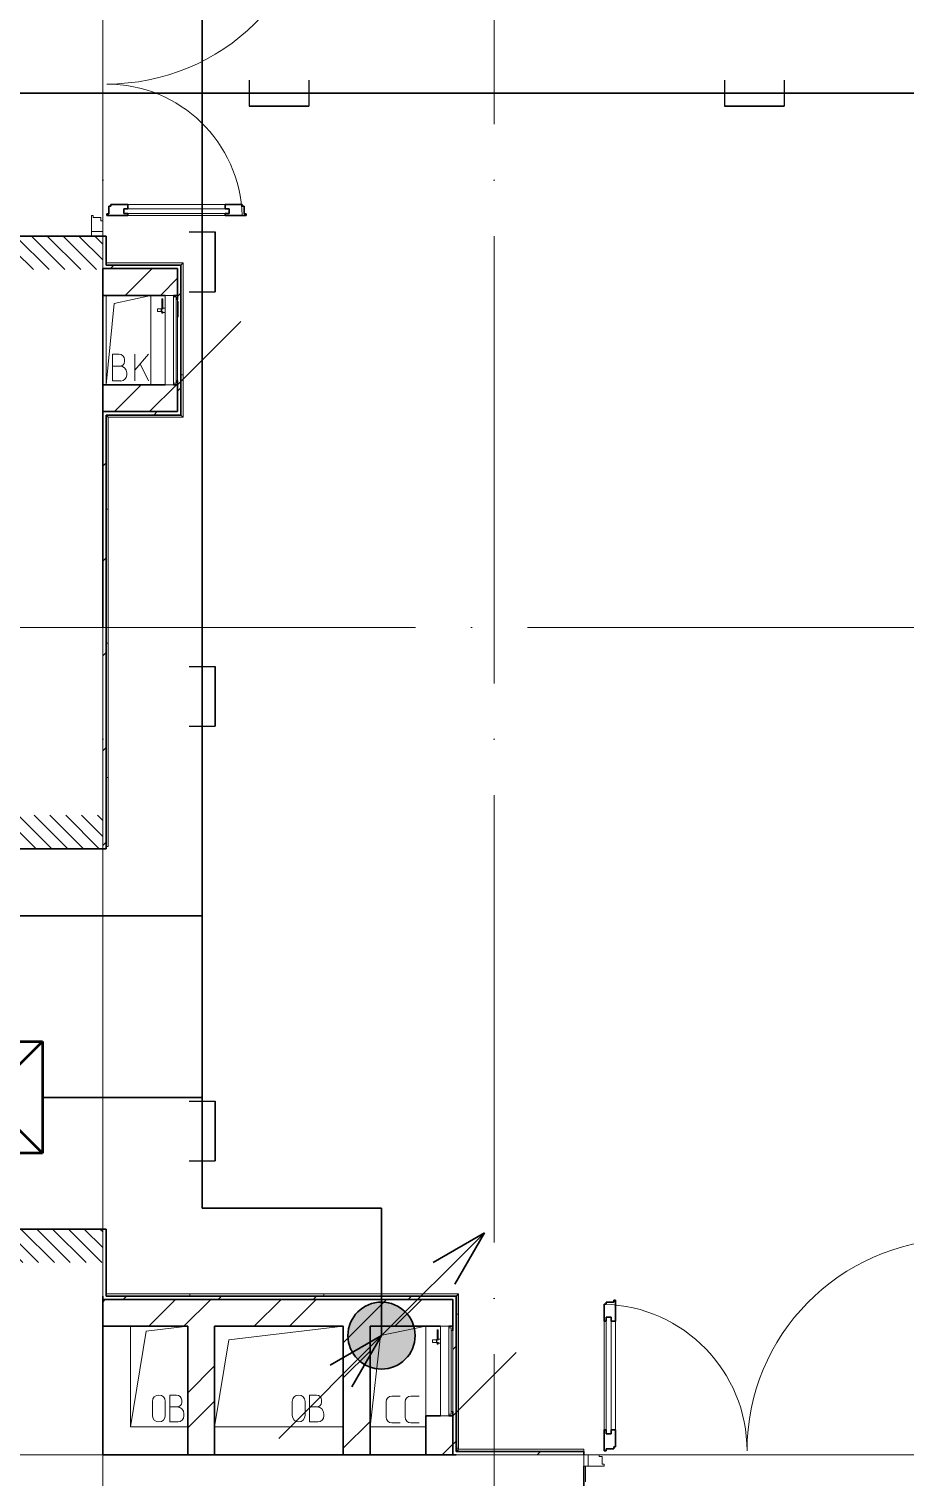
# Model space of a CAD drawing. Header units: millimetres. Extents: x -325553 to 627452, y -28539 to 738858.
# Drawn here: x -35838 to -31922, y 644368 to 650843 of the extents above; entities that cross this region are included whole.
import ezdxf

# ---------------------------------------------------------------- set-up
doc = ezdxf.new("R2010")
doc.units = ezdxf.units.MM
doc.set_wipeout_variables(frame=1)
doc.linetypes.add('ADSK_Линия сетки', pattern=[25, 20, -2.5, 0, -2.5])
doc.linetypes.add('ADSK_Штриховая_ш2 п1_5', pattern=[4.5, 3, -1.5])
for name, color, linetype, lineweight in [('Provodka', 151, 'Continuous', 30), ('RC-Линии_связи-Адресные', 5, 'Continuous', 30), ('Двери', 252, 'Continuous', 9), ('Линии', 7, 'Continuous', 9), ('НО СКУД', 7, 'Continuous', 50), ('Оборудование', 8, 'Continuous', 18), ('Ограждение', 252, 'Continuous', 9), ('Оси', 252, 'Continuous', 9), ('Перекрытие', 252, 'Continuous', 18), ('Стены внутренние', 7, 'Continuous', 18), ('Стены наружные', 7, 'Continuous', 18)]:
    doc.layers.add(name, color=color, linetype=linetype, lineweight=lineweight)
doc.layers.add('Двери открывание', color=7, linetype='Continuous', lineweight=9, true_color=0xc0c0c0)
doc.layers.add('Стены', color=194, linetype='Continuous')
pattern_1 = [(0, (-32119.8, 96), (0, 600), []), (90, (-32119.8, 96), (-600, 4e-14), [])]

# ---------------------------------------------------------------- blocks, each defined once
blk = doc.blocks.new('1 этаж')
at = {"layer": 'Двери', "lineweight": 18, "true_color": 0x636466}
h = blk.add_hatch(dxfattribs=at)
h.set_pattern_fill('FP_2', color=251, angle=-90, style=0, pattern_type=2)
h.set_pattern_definition([(315, (-34900.8, 18181.27), (35.3553, 35.3553), [])])
h.paths.add_polyline_path([(-34705.8, 17056.3), (-34705.8, 17206.3), (-35095.8, 17206.3), (-35095.8, 17056.3)])
h.paths.add_polyline_path([(-35095.8, 18906.3), (-34705.8, 18906.3), (-34705.8, 19056.3), (-35095.8, 19056.3)])
h = blk.add_hatch(dxfattribs=at)
h.set_pattern_fill('FP_2', color=251, angle=90, style=0, pattern_type=2)
h.set_pattern_definition([(135, (-34980.8, 13491.27), (-35.3553, -35.3553), [])])
h.paths.add_polyline_path([(-35255.8, 12616.3), (-34705.8, 12616.3), (-34705.8, 12766.3), (-35255.8, 12766.3)])
h.paths.add_polyline_path([(-35255.8, 14466.3), (-34705.8, 14466.3), (-34705.8, 14616.3), (-35255.8, 14616.3)])
at = {"layer": 'Ограждение', "true_color": 0x636466}
h = blk.add_hatch(dxfattribs=at)
h.set_pattern_fill('FP_25', color=251, style=0, pattern_type=2)
h.set_pattern_definition(pattern_1)
h.paths.add_polyline_path([(-34690.8, 17076.3), (-34355.8, 17076.3), (-34345.8, 17086.3), (-34690.8, 17086.3)])
h = blk.add_hatch(dxfattribs=at)
h.set_pattern_fill('FP_25', color=251, style=0, pattern_type=2)
h.set_pattern_definition(pattern_1)
h.paths.add_polyline_path([(-34345.8, 16396.3), (-34345.8, 17086.3), (-34355.8, 17076.3), (-34355.8, 16406.3)])
h = blk.add_hatch(dxfattribs=at)
h.set_pattern_fill('FP_25', color=251, style=0, pattern_type=2)
h.set_pattern_definition(pattern_1)
h.paths.add_polyline_path([(-34690.8, 14476.3), (-34680.8, 14476.3), (-34680.8, 16396.3), (-34690.8, 16406.3), (-34690.8, 15456.3)])
h = blk.add_hatch(dxfattribs=at)
h.set_pattern_fill('FP_25', color=251, style=0, pattern_type=2)
h.set_pattern_definition(pattern_1)
h.paths.add_polyline_path([(-34355.8, 16396.3), (-34345.8, 16396.3), (-34355.8, 16406.3), (-34690.8, 16406.3), (-34680.8, 16396.3), (-34370.8, 16396.3)])
h = blk.add_hatch(dxfattribs=at)
h.set_pattern_fill('FP_25', color=251, style=0, pattern_type=2)
h.set_pattern_definition(pattern_1)
h.paths.add_polyline_path([(-33140.8, 12466.3), (-33125.8, 12466.3), (-33115.8, 12476.3), (-34690.8, 12476.3), (-34690.8, 12466.3), (-33401.2, 12466.3)])
h = blk.add_hatch(dxfattribs=at)
h.set_pattern_fill('FP_25', color=251, style=0, pattern_type=2)
h.set_pattern_definition(pattern_1)
h.paths.add_polyline_path([(-33125.8, 11771.3), (-33115.8, 11781.3), (-33115.8, 12476.3), (-33125.8, 12466.3), (-33125.8, 11968.6)])
h = blk.add_hatch(dxfattribs=at)
h.set_pattern_fill('FP_25', color=251, style=0, pattern_type=2)
h.set_pattern_definition(pattern_1)
h.paths.add_polyline_path([(-33042.5, 11771.3), (-32555.8, 11771.3), (-32555.8, 11781.3), (-33115.8, 11781.3), (-33125.8, 11771.3)])
at = {"color": 251, "lineweight": 18, "true_color": 0x636466}
for p, q in [((-34690.8, 16541.3), (-34690.8, 16941.3)), ((-34654.6, 16904.4), (-34690.8, 16541.3)), ((-34490.8, 16941.3), (-34654.6, 16904.4)), ((-34631.6, 16678.5), (-34661.6, 16678.5)), ((-34661.6, 16678.5), (-34661.6, 16558.5)), ((-34608.3, 16645.1), (-34608.3, 16655.1)), ((-34501.6, 16678.5), (-34561.6, 16607)), ((-34561.6, 16558.5), (-34561.6, 16678.5)), ((-34628.3, 16625.1), (-34661.6, 16625.1)), ((-34598.3, 16585.1), (-34598.3, 16595.1)), ((-34501.6, 16558.5), (-34537.6, 16635.6)), ((-34661.6, 16558.5), (-34625, 16558.5)), ((-33260.8, 12331.3), (-33464, 12289.5)), ((-33510.8, 11881.3), (-33464, 12289.5)), ((-33439.2, 11993.3), (-33439.2, 11925.5)), ((-33376.6, 12019.4), (-33413.1, 12019.4)), ((-33354.2, 11993.3), (-33354.2, 11925.5)), ((-33291.6, 12019.4), (-33328.1, 12019.4)), ((-33260.8, 11881.3), (-33510.8, 11881.3)), ((-33376.6, 11899.4), (-33413.1, 11899.4)), ((-33291.6, 11899.4), (-33328.1, 11899.4))]:
    blk.add_line(p, q, dxfattribs=at)
for centre, radius, start, end in [((-34631.6, 16655.1), 23.3, 0, 90), ((-34628.3, 16645.1), 20, 270, 0), ((-34628.3, 16595.1), 30, 0, 90), ((-34625, 16585.1), 26.7, 270, 0), ((-33413.1, 11993.3), 26.1, 90, 180), ((-33328.1, 11993.3), 26.1, 90, 180), ((-33413.1, 11925.5), 26.1, 180, 270), ((-33328.1, 11925.5), 26.1, 180, 270)]:
    blk.add_arc(centre, radius, start, end, dxfattribs=at)
at = {"layer": 'Двери', "color": 251, "true_color": 0x636466}
for p, q in [((-34747.8, 17298.3), (-34755.8, 17298.3)), ((-34755.8, 17298.3), (-34755.8, 17226.3)), ((-34747.8, 17289.3), (-34747.8, 17298.3)), ((-34611.8, 17328.3), (-34139.8, 17328.3)), ((-34611.8, 17307.3), (-34611.8, 17328.3)), ((-34139.8, 17307.3), (-34611.8, 17307.3)), ((-34157.8, 17348.3), (-34593.8, 17348.3)), ((-34593.8, 17298.3), (-34157.8, 17298.3)), ((-34139.8, 17328.3), (-34139.8, 17307.3)), ((-34705.8, 17226.3), (-34755.8, 17226.3)), ((-34755.8, 17226.3), (-34755.8, 17206.3)), ((-34755.8, 17226.3), (-34705.8, 17226.3)), ((-34713.8, 17289.3), (-34747.8, 17289.3)), ((-34713.8, 17275.3), (-34713.8, 17289.3)), ((-34705.8, 17275.3), (-34713.8, 17275.3)), ((-34705.8, 17226.3), (-34705.8, 17275.3)), ((-34705.8, 17206.3), (-34705.8, 17226.3)), ((-34755.8, 17206.3), (-34705.8, 17206.3)), ((-32454.8, 12372.3), (-32454.8, 11850.3)), ((-32433.8, 12372.3), (-32454.8, 12372.3)), ((-32433.8, 11850.3), (-32433.8, 12372.3)), ((-32463.8, 12354.3), (-32463.8, 11868.3)), ((-32413.8, 11868.3), (-32413.8, 12354.3)), ((-32454.8, 11850.3), (-32433.8, 11850.3)), ((-32555.8, 11756.3), (-32555.8, 11706.3)), ((-32535.8, 11756.3), (-32555.8, 11756.3)), ((-32535.8, 11706.3), (-32535.8, 11756.3)), ((-32486.8, 11756.3), (-32535.8, 11756.3)), ((-32535.8, 11756.3), (-32535.8, 11706.3)), ((-32486.8, 11748.3), (-32486.8, 11756.3)), ((-32472.8, 11748.3), (-32486.8, 11748.3)), ((-32472.8, 11714.3), (-32472.8, 11748.3)), ((-32555.8, 11706.3), (-32535.8, 11706.3)), ((-32535.8, 11706.3), (-32463.8, 11706.3)), ((-32463.8, 11714.3), (-32472.8, 11714.3)), ((-32463.8, 11706.3), (-32463.8, 11714.3))]:
    blk.add_line(p, q, dxfattribs=at)
at = {"layer": 'Двери', "color": 251, "lineweight": 30, "true_color": 0x636466}
for p, q in [((-34678.8, 17306.3), (-34687.8, 17306.3)), ((-34687.8, 17306.3), (-34687.8, 17298.3)), ((-34687.8, 17298.3), (-34593.8, 17298.3)), ((-34678.8, 17340.3), (-34678.8, 17306.3)), ((-34669.8, 17340.3), (-34678.8, 17340.3)), ((-34593.8, 17348.3), (-34669.8, 17348.3)), ((-34669.8, 17348.3), (-34669.8, 17340.3)), ((-34593.8, 17328.3), (-34611.8, 17328.3)), ((-34611.8, 17328.3), (-34611.8, 17307.3)), ((-34611.8, 17307.3), (-34593.8, 17307.3)), ((-34593.8, 17348.3), (-34593.8, 17328.3)), ((-34593.8, 17307.3), (-34593.8, 17298.3)), ((-34081.8, 17348.3), (-34157.8, 17348.3)), ((-34157.8, 17348.3), (-34157.8, 17328.3)), ((-34157.8, 17328.3), (-34139.8, 17328.3)), ((-34157.8, 17307.3), (-34157.8, 17298.3)), ((-34139.8, 17307.3), (-34157.8, 17307.3)), ((-34157.8, 17298.3), (-34063.8, 17298.3)), ((-34139.8, 17328.3), (-34139.8, 17307.3)), ((-34081.8, 17340.3), (-34081.8, 17348.3)), ((-34072.8, 17340.3), (-34081.8, 17340.3)), ((-34072.8, 17306.3), (-34072.8, 17340.3)), ((-34063.8, 17306.3), (-34072.8, 17306.3)), ((-34063.8, 17298.3), (-34063.8, 17306.3)), ((-32421.8, 12439.3), (-32455.8, 12439.3)), ((-32455.8, 12439.3), (-32455.8, 12430.3)), ((-32413.8, 12448.3), (-32421.8, 12448.3)), ((-32421.8, 12448.3), (-32421.8, 12439.3)), ((-32413.8, 12354.3), (-32413.8, 12448.3)), ((-32455.8, 12430.3), (-32463.8, 12430.3)), ((-32463.8, 12430.3), (-32463.8, 12354.3)), ((-32454.8, 12372.3), (-32454.8, 12354.3)), ((-32433.8, 12372.3), (-32454.8, 12372.3)), ((-32433.8, 12354.3), (-32433.8, 12372.3)), ((-32454.8, 12354.3), (-32463.8, 12354.3)), ((-32413.8, 12354.3), (-32433.8, 12354.3)), ((-32463.8, 11868.3), (-32463.8, 11774.3)), ((-32454.8, 11868.3), (-32463.8, 11868.3)), ((-32454.8, 11850.3), (-32454.8, 11868.3)), ((-32433.8, 11850.3), (-32454.8, 11850.3)), ((-32433.8, 11868.3), (-32433.8, 11850.3)), ((-32413.8, 11868.3), (-32433.8, 11868.3)), ((-32413.8, 11792.3), (-32413.8, 11868.3)), ((-32421.8, 11783.3), (-32421.8, 11792.3)), ((-32421.8, 11792.3), (-32413.8, 11792.3)), ((-32463.8, 11774.3), (-32455.8, 11774.3)), ((-32455.8, 11774.3), (-32455.8, 11783.3)), ((-32455.8, 11783.3), (-32421.8, 11783.3))]:
    blk.add_line(p, q, dxfattribs=at)
at = {"layer": 'Двери', "color": 251, "linetype": 'ADSK_Штриховая_ш2 п1_5', "true_color": 0x636466}
for p, q in [((-34705.8, 17206.3), (-35095.8, 17206.3)), ((-34705.8, 17056.3), (-34705.8, 17206.3)), ((-34705.8, 14466.3), (-34705.8, 14616.3)), ((-35255.8, 14466.3), (-34705.8, 14466.3)), ((-34705.8, 12766.3), (-35255.8, 12766.3)), ((-34705.8, 12616.3), (-34705.8, 12766.3))]:
    blk.add_line(p, q, dxfattribs=at)
at = {"layer": 'Двери открывание', "color": 251, "true_color": 0x636466}
for centre, radius, start, end in [((-34687.8, 18832.3), 946, 270, 358.90974), ((-34687.8, 17280.3), 606, 1.70211, 90), ((-30879.8, 11774.3), 946, 91.09026, 180), ((-32481.8, 11774.3), 656, 0, 88.42766)]:
    blk.add_arc(centre, radius, start, end, dxfattribs=at)
at = {"layer": 'Линии', "color": 251, "lineweight": 18, "ltscale": 100, "true_color": 0x636466}
for p, q in [((-34580.8, 11881.3), (-34580.8, 12331.3)), ((-34580.8, 11881.3), (-34511.3, 12309.5)), ((-34325.8, 12331.3), (-34511.3, 12309.5)), ((-33630.8, 12331.3), (-34142.5, 12271.3)), ((-34205.8, 11881.3), (-34142.5, 12271.3)), ((-34483.4, 11932.5), (-34483.4, 11995.1)), ((-34426, 11932.5), (-34426, 11995.1)), ((-34375.8, 12023.8), (-34405.8, 12023.8)), ((-34405.8, 12023.8), (-34405.8, 11903.8)), ((-34352.5, 11990.5), (-34352.5, 12000.5)), ((-33858.3, 11932.5), (-33858.3, 11995.1)), ((-33800.9, 11932.5), (-33800.9, 11995.1)), ((-33750.8, 12023.8), (-33780.8, 12023.8)), ((-33780.8, 12023.8), (-33780.8, 11903.8)), ((-33727.4, 11990.5), (-33727.4, 12000.5)), ((-34372.5, 11970.5), (-34405.8, 11970.5)), ((-34342.5, 11930.5), (-34342.5, 11940.5)), ((-33747.4, 11970.5), (-33780.8, 11970.5)), ((-33717.4, 11930.5), (-33717.4, 11940.5)), ((-34325.8, 11881.3), (-34580.8, 11881.3)), ((-34405.8, 11903.8), (-34369.1, 11903.8)), ((-33630.8, 11881.3), (-34205.8, 11881.3)), ((-33780.8, 11903.8), (-33744.1, 11903.8))]:
    blk.add_line(p, q, dxfattribs=at)
at = {"layer": 'Линии', "color": 251, "lineweight": 18, "true_color": 0x636466}
for centre, radius, start, end in [((-34454.7, 11995.1), 28.7, 0, 180), ((-34375.8, 12000.5), 23.3, 0, 90), ((-34372.5, 11990.5), 20, 270, 0), ((-33829.6, 11995.1), 28.7, 0, 180), ((-33750.8, 12000.5), 23.3, 0, 90), ((-33747.4, 11990.5), 20, 270, 0), ((-34454.7, 11932.5), 28.7, 180, 0), ((-34372.5, 11940.5), 30, 0, 90), ((-34369.1, 11930.5), 26.7, 270, 0), ((-33829.6, 11932.5), 28.7, 180, 0), ((-33747.4, 11940.5), 30, 0, 90), ((-33744.1, 11930.5), 26.7, 270, 0)]:
    blk.add_arc(centre, radius, start, end, dxfattribs=at)
at = {"layer": 'Оборудование', "color": 251, "true_color": 0x636466}
for p, q in [((-34441.2, 16925.4), (-34441.2, 16879.6)), ((-34436.2, 16925.4), (-34441.2, 16925.4)), ((-34436.2, 16879.6), (-34436.2, 16925.4)), ((-34389.4, 16941.3), (-34425.8, 16941.3)), ((-34425.8, 16941.3), (-34425.8, 16541.3)), ((-34388.5, 16542.2), (-34388.5, 16940.4)), ((-34378.8, 16934.3), (-34388.5, 16934.3)), ((-34377.8, 16549.2), (-34377.8, 16933.3)), ((-34370.8, 16922.3), (-34376.3, 16922.3)), ((-34370.8, 16560.3), (-34370.8, 16922.3)), ((-34368.8, 16913.3), (-34370.8, 16913.3)), ((-34368.8, 16909.3), (-34368.8, 16913.3)), ((-34368.8, 16909.3), (-34368.8, 16848.8)), ((-34443.7, 16880.9), (-34461.1, 16880.9)), ((-34461.1, 16880.9), (-34461.1, 16868.6)), ((-34461.1, 16868.6), (-34443.7, 16868.6)), ((-34441.7, 16882.8), (-34443.7, 16880.9)), ((-34443.7, 16880.9), (-34443.7, 16868.6)), ((-34443.7, 16868.6), (-34441.7, 16866.7)), ((-34425.8, 16884.4), (-34441.7, 16884.4)), ((-34441.7, 16884.4), (-34441.7, 16865.1)), ((-34441.7, 16865.1), (-34425.8, 16865.1)), ((-34441.2, 16869.9), (-34441.2, 16861.7)), ((-34441.2, 16861.7), (-34436.2, 16861.7)), ((-34436.2, 16861.7), (-34436.2, 16869.9)), ((-34370.8, 16844.8), (-34368.8, 16844.8)), ((-34368.8, 16844.8), (-34368.8, 16848.8)), ((-34370.8, 16541.3), (-34088, 16824.1)), ((-34425.8, 16541.3), (-34389.4, 16541.3)), ((-34388.5, 16548.3), (-34378.8, 16548.3)), ((-34376.3, 16560.3), (-34370.8, 16560.3)), ((-33211.2, 12315.4), (-33211.2, 12269.6)), ((-33206.2, 12315.4), (-33211.2, 12315.4)), ((-33206.2, 12269.6), (-33206.2, 12315.4)), ((-33159.4, 12331.3), (-33195.8, 12331.3)), ((-33195.8, 12331.3), (-33195.8, 11931.3)), ((-33158.5, 11932.2), (-33158.5, 12330.4)), ((-33148.8, 12324.3), (-33158.5, 12324.3)), ((-33147.8, 11939.2), (-33147.8, 12323.3)), ((-33140.8, 12312.3), (-33146.3, 12312.3)), ((-33140.8, 11950.3), (-33140.8, 12312.3)), ((-33213.7, 12270.9), (-33231.1, 12270.9)), ((-33231.1, 12270.9), (-33231.1, 12258.6)), ((-33231.1, 12258.6), (-33213.7, 12258.6)), ((-33211.7, 12272.8), (-33213.7, 12270.9)), ((-33213.7, 12270.9), (-33213.7, 12258.6)), ((-33213.7, 12258.6), (-33211.7, 12256.7)), ((-33195.8, 12274.4), (-33211.7, 12274.4)), ((-33211.7, 12274.4), (-33211.7, 12255.1)), ((-33211.7, 12255.1), (-33195.8, 12255.1)), ((-33211.2, 12259.9), (-33211.2, 12251.7)), ((-33211.2, 12251.7), (-33206.2, 12251.7)), ((-33206.2, 12251.7), (-33206.2, 12259.9)), ((-33140.8, 11931.3), (-32858, 12214.1)), ((-33195.8, 11931.3), (-33159.4, 11931.3)), ((-33158.5, 11938.3), (-33148.8, 11938.3)), ((-33146.3, 11950.3), (-33140.8, 11950.3))]:
    blk.add_line(p, q, dxfattribs=at)
for points, knots in [([(-34388.5, 16940.4), (-34388.5, 16940.4), (-34388.5, 16940.6), (-34388.6, 16940.7), (-34388.6, 16940.8), (-34388.8, 16941), (-34389, 16941.2), (-34389.2, 16941.2), (-34389.3, 16941.3), (-34389.4, 16941.3)], [0, 0, 0, 0, 0.166667, 0.25, 0.333333, 0.5, 0.666667, 0.833333, 1, 1, 1, 1]), ([(-34377.8, 16933.3), (-34377.8, 16933.4), (-34377.8, 16933.5), (-34377.9, 16933.7), (-34377.9, 16933.8), (-34378, 16933.9), (-34378.1, 16934), (-34378.3, 16934.2), (-34378.5, 16934.2), (-34378.7, 16934.3), (-34378.8, 16934.3)], [0, 0, 0, 0, 0.166667, 0.25, 0.333333, 0.416667, 0.541667, 0.666667, 0.833333, 1, 1, 1, 1]), ([(-34376.3, 16922.3), (-34376.4, 16922.3), (-34376.6, 16922.3), (-34376.9, 16922.4), (-34377, 16922.5), (-34377.2, 16922.6), (-34377.4, 16922.7), (-34377.5, 16922.9), (-34377.6, 16923), (-34377.7, 16923.2), (-34377.8, 16923.5), (-34377.8, 16923.7), (-34377.8, 16923.8)], [0, 0, 0, 0, 0.166667, 0.25, 0.333333, 0.416667, 0.5, 0.583333, 0.666667, 0.75, 0.833333, 1, 1, 1, 1]), ([(-34389.4, 16541.3), (-34389.3, 16541.3), (-34389.2, 16541.3), (-34389, 16541.4), (-34388.8, 16541.5), (-34388.6, 16541.7), (-34388.6, 16541.8), (-34388.5, 16542), (-34388.5, 16542.1), (-34388.5, 16542.2)], [-1, -1, -1, -1, -0.833333, -0.666667, -0.5, -0.333333, -0.25, -0.166667, 0, 0, 0, 0]), ([(-34378.8, 16548.3), (-34378.7, 16548.3), (-34378.5, 16548.3), (-34378.3, 16548.4), (-34378.1, 16548.5), (-34378, 16548.6), (-34377.9, 16548.7), (-34377.9, 16548.9), (-34377.8, 16549), (-34377.8, 16549.1), (-34377.8, 16549.2)], [-1, -1, -1, -1, -0.833333, -0.666667, -0.541667, -0.416667, -0.333333, -0.25, -0.166667, 0, 0, 0, 0]), ([(-34377.8, 16558.7), (-34377.8, 16558.9), (-34377.8, 16559.1), (-34377.7, 16559.3), (-34377.6, 16559.5), (-34377.5, 16559.7), (-34377.4, 16559.8), (-34377.2, 16560), (-34377, 16560.1), (-34376.9, 16560.2), (-34376.6, 16560.2), (-34376.4, 16560.3), (-34376.3, 16560.3)], [-1, -1, -1, -1, -0.833333, -0.75, -0.666667, -0.583333, -0.5, -0.416667, -0.333333, -0.25, -0.166667, 0, 0, 0, 0]), ([(-33158.5, 12330.4), (-33158.5, 12330.4), (-33158.5, 12330.6), (-33158.6, 12330.7), (-33158.6, 12330.8), (-33158.8, 12331), (-33159, 12331.2), (-33159.2, 12331.2), (-33159.3, 12331.3), (-33159.4, 12331.3)], [0, 0, 0, 0, 0.166667, 0.25, 0.333333, 0.5, 0.666667, 0.833333, 1, 1, 1, 1]), ([(-33147.8, 12323.3), (-33147.8, 12323.4), (-33147.8, 12323.5), (-33147.9, 12323.7), (-33147.9, 12323.8), (-33148, 12323.9), (-33148.1, 12324), (-33148.3, 12324.2), (-33148.5, 12324.2), (-33148.7, 12324.3), (-33148.8, 12324.3)], [0, 0, 0, 0, 0.166667, 0.25, 0.333333, 0.416667, 0.541667, 0.666667, 0.833333, 1, 1, 1, 1]), ([(-33146.3, 12312.3), (-33146.4, 12312.3), (-33146.6, 12312.3), (-33146.9, 12312.4), (-33147, 12312.5), (-33147.2, 12312.6), (-33147.4, 12312.7), (-33147.5, 12312.9), (-33147.6, 12313), (-33147.7, 12313.2), (-33147.8, 12313.5), (-33147.8, 12313.7), (-33147.8, 12313.8)], [0, 0, 0, 0, 0.166667, 0.25, 0.333333, 0.416667, 0.5, 0.583333, 0.666667, 0.75, 0.833333, 1, 1, 1, 1]), ([(-33159.4, 11931.3), (-33159.3, 11931.3), (-33159.2, 11931.3), (-33159, 11931.4), (-33158.8, 11931.5), (-33158.6, 11931.7), (-33158.6, 11931.8), (-33158.5, 11932), (-33158.5, 11932.1), (-33158.5, 11932.2)], [-1, -1, -1, -1, -0.833333, -0.666667, -0.5, -0.333333, -0.25, -0.166667, 0, 0, 0, 0]), ([(-33148.8, 11938.3), (-33148.7, 11938.3), (-33148.5, 11938.3), (-33148.3, 11938.4), (-33148.1, 11938.5), (-33148, 11938.6), (-33147.9, 11938.7), (-33147.9, 11938.9), (-33147.8, 11939), (-33147.8, 11939.1), (-33147.8, 11939.2)], [-1, -1, -1, -1, -0.833333, -0.666667, -0.541667, -0.416667, -0.333333, -0.25, -0.166667, 0, 0, 0, 0]), ([(-33147.8, 11948.7), (-33147.8, 11948.9), (-33147.8, 11949.1), (-33147.7, 11949.3), (-33147.6, 11949.5), (-33147.5, 11949.7), (-33147.4, 11949.8), (-33147.2, 11950), (-33147, 11950.1), (-33146.9, 11950.2), (-33146.6, 11950.2), (-33146.4, 11950.3), (-33146.3, 11950.3)], [-1, -1, -1, -1, -0.833333, -0.75, -0.666667, -0.583333, -0.5, -0.416667, -0.333333, -0.25, -0.166667, 0, 0, 0, 0])]:
    blk.add_open_spline(points, degree=3, knots=knots, dxfattribs=at)
at = {"layer": 'Ограждение', "color": 251, "true_color": 0x636466}
for p, q in [((-34345.8, 17086.3), (-34690.8, 17086.3)), ((-34345.8, 17086.3), (-34355.8, 17076.3)), ((-34345.8, 16396.3), (-34345.8, 17086.3)), ((-34680.8, 16396.3), (-34690.8, 16406.3)), ((-34680.8, 14476.3), (-34680.8, 16396.3)), ((-34680.8, 16396.3), (-34345.8, 16396.3)), ((-34345.8, 16396.3), (-34355.8, 16406.3)), ((-34680.8, 14476.3), (-34690.8, 14476.3)), ((-33115.8, 12476.3), (-34690.8, 12476.3)), ((-33115.8, 12476.3), (-33125.8, 12466.3)), ((-33115.8, 11781.3), (-33115.8, 12476.3)), ((-33125.8, 11771.3), (-33115.8, 11781.3)), ((-32555.8, 11781.3), (-33115.8, 11781.3)), ((-32555.8, 11781.3), (-32555.8, 11771.3))]:
    blk.add_line(p, q, dxfattribs=at)
at = {"layer": 'Оси', "color": 251, "linetype": 'ADSK_Линия сетки', "ltscale": 100, "true_color": 0x636466}
for p, q in [((-34705.8, 32206.9), (-34705.8, -33769.9)), ((-32955.8, 32206.9), (-32955.8, -33769.9)), ((-805.8, 15456.3), (-72528.1, 15456.3)), ((-26448.4, 11756.3), (-72528.1, 11756.3))]:
    blk.add_line(p, q, dxfattribs=at)
at = {"layer": 'Перекрытие', "color": 251, "ltscale": 100, "true_color": 0x636466}
for p, q in [((-34690.8, 16541.3), (-34690.8, 16941.3)), ((-34580.8, 11881.3), (-34580.8, 12331.3)), ((-34325.8, 11881.3), (-34580.8, 11881.3)), ((-33630.8, 11881.3), (-34205.8, 11881.3)), ((-30874.8, 11756.3), (-32486.8, 11756.3))]:
    blk.add_line(p, q, dxfattribs=at)
at = {"layer": 'Стены внутренние', "color": 251, "true_color": 0x636466}
for p, q in [((-34705.8, 18837.3), (-34705.8, 17275.3)), ((-34705.8, 17061.3), (-34705.8, 17206.3)), ((-34705.8, 14466.3), (-34705.8, 12466.3)), ((-32555.8, 11756.3), (-33125.8, 11756.3))]:
    blk.add_line(p, q, dxfattribs=at)
at = {"layer": 'Стены внутренние', "color": 251, "lineweight": 30, "true_color": 0x636466}
for p, q in [((-34705.8, 17206.3), (-35095.8, 17206.3)), ((-34705.8, 16541.3), (-34705.8, 16941.3)), ((-35255.8, 14466.3), (-34705.8, 14466.3)), ((-34705.8, 12766.3), (-35255.8, 12766.3)), ((-34705.8, 11756.3), (-34705.8, 12331.3)), ((-34325.8, 11756.3), (-34705.8, 11756.3)), ((-33630.8, 11756.3), (-34205.8, 11756.3)), ((-33260.8, 11756.3), (-33510.8, 11756.3)), ((-32555.8, 11206.3), (-32555.8, 11706.3))]:
    blk.add_line(p, q, dxfattribs=at)
at = {"layer": 'Стены наружные', "color": 251, "lineweight": 30, "true_color": 0x636466}
for p, q in [((-34690.8, 17206.3), (-34705.8, 17206.3)), ((-34690.8, 17076.3), (-34690.8, 17206.3)), ((-34705.8, 17061.3), (-34370.8, 17061.3)), ((-34705.8, 17061.3), (-34705.8, 16941.3)), ((-34355.8, 17076.3), (-34690.8, 17076.3)), ((-34370.8, 16922.3), (-34370.8, 17061.3)), ((-34355.8, 16406.3), (-34355.8, 17076.3)), ((-34705.8, 16941.3), (-34425.8, 16941.3)), ((-34389.2, 16941.3), (-34370.8, 16941.3)), ((-34425.8, 16541.3), (-34705.8, 16541.3)), ((-34705.8, 16541.3), (-34705.8, 15456.3)), ((-34370.8, 16541.3), (-34389.2, 16541.3)), ((-34370.8, 16560.3), (-34370.8, 16421.3)), ((-34705.8, 16421.3), (-34370.8, 16421.3)), ((-34690.8, 16406.3), (-34355.8, 16406.3)), ((-34690.8, 14466.3), (-34690.8, 16406.3)), ((-34705.8, 14466.3), (-34690.8, 14466.3)), ((-34690.8, 12766.3), (-34705.8, 12766.3)), ((-34690.8, 12466.3), (-34690.8, 12766.3)), ((-34705.8, 12466.3), (-34705.8, 12331.3)), ((-33140.8, 12451.3), (-34705.8, 12451.3)), ((-33125.8, 12466.3), (-34690.8, 12466.3)), ((-33140.8, 12451.3), (-33140.8, 12312.3)), ((-33125.8, 11771.3), (-33125.8, 12466.3)), ((-34705.8, 12331.3), (-34325.8, 12331.3)), ((-34325.8, 12331.3), (-34325.8, 11756.3)), ((-34205.8, 12331.3), (-33630.8, 12331.3)), ((-34205.8, 11756.3), (-34205.8, 12331.3)), ((-33630.8, 12331.3), (-33630.8, 11756.3)), ((-33510.8, 12331.3), (-33195.8, 12331.3)), ((-33510.8, 11756.3), (-33510.8, 12331.3)), ((-33159.2, 12331.3), (-33140.8, 12331.3)), ((-33260.8, 11931.3), (-33260.8, 11756.3)), ((-33195.8, 11931.3), (-33260.8, 11931.3)), ((-33140.8, 11931.3), (-33159.2, 11931.3)), ((-33140.8, 11950.3), (-33140.8, 11756.3)), ((-34325.8, 11756.3), (-34205.8, 11756.3)), ((-33630.8, 11756.3), (-33510.8, 11756.3)), ((-33260.8, 11756.3), (-33125.8, 11756.3)), ((-32555.8, 11771.3), (-33125.8, 11771.3)), ((-32555.8, 11756.3), (-32555.8, 11771.3))]:
    blk.add_line(p, q, dxfattribs=at)
at = {"layer": 'Стены наружные', "color": 251, "linetype": 'Continuous', "lineweight": 9, "true_color": 0x636466}
for p, q in [((-34670.7, 17061.3), (-34655.7, 17076.3)), ((-34604.6, 16941.3), (-34484.6, 17061.3)), ((-34447.4, 16941.3), (-34370.8, 17017.9)), ((-34370.8, 16936.9), (-34355.8, 16951.9)), ((-34653.1, 16421.3), (-34533.1, 16541.3)), ((-34495.9, 16421.3), (-34375.9, 16541.3)), ((-34370.8, 16512.6), (-34355.8, 16527.6)), ((-34477.2, 16406.3), (-34462.2, 16421.3)), ((-34705.8, 16177.6), (-34690.8, 16192.6)), ((-34705.8, 15753.4), (-34690.8, 15768.4)), ((-34705.8, 15329.1), (-34690.8, 15344.1)), ((-34705.8, 14904.8), (-34690.8, 14919.8)), ((-34705.8, 14480.6), (-34690.8, 14495.6)), ((-34705.8, 12439.7), (-34694.2, 12451.3)), ((-34613.8, 12451.3), (-34598.8, 12466.3)), ((-34499.9, 12331.3), (-34379.9, 12451.3)), ((-34342.8, 12331.3), (-34222.8, 12451.3)), ((-34189.5, 12451.3), (-34174.5, 12466.3)), ((-34028.5, 12331.3), (-33908.5, 12451.3)), ((-33871.3, 12331.3), (-33751.3, 12451.3)), ((-33765.3, 12451.3), (-33750.3, 12466.3)), ((-33557, 12331.3), (-33437, 12451.3)), ((-33399.8, 12331.3), (-33279.8, 12451.3)), ((-33341, 12451.3), (-33326, 12466.3)), ((-33630.8, 12257.5), (-33557, 12331.3)), ((-33140.8, 12227.2), (-33125.8, 12242.2)), ((-33630.8, 12100.3), (-33510.8, 12220.3)), ((-34325.8, 12033.9), (-34205.8, 12153.9)), ((-34325.8, 11876.8), (-34205.8, 11996.8)), ((-33630.8, 11786), (-33510.8, 11906)), ((-33189.1, 11756.3), (-33140.8, 11804.5)), ((-33140.8, 11802.9), (-33125.8, 11817.9)), ((-32763.2, 11756.3), (-32748.2, 11771.3))]:
    blk.add_line(p, q, dxfattribs=at)
at = {"layer": 'Стены наружные', "color": 251, "true_color": 0x636466}
for p, q in [((-34490.8, 16541.3), (-34490.8, 16941.3)), ((-34705.8, 15456.3), (-34705.8, 14466.3)), ((-33260.8, 11931.3), (-33260.8, 12331.3)), ((-32548.3, 11636.3), (-32548.3, 11706.3))]:
    blk.add_line(p, q, dxfattribs=at)
blk = doc.blocks.new('*U995')
at = {"layer": 'Provodka'}
h = blk.add_hatch(color=256, dxfattribs=at)
h.paths.add_polyline_path([(150, 0, 0.198912), (106.1, 106.1), (0, 0), (-75, -129.9, 0.57735)])
h.paths.add_polyline_path([(0, 0), (-106.1, -106.1, 0.065543), (-75, -129.9)])
h.paths.add_polyline_path([(0, 0), (-129.9, -75, 0.065543), (-106.1, -106.1)])
h.paths.add_polyline_path([(106.1, 106.1, 0.668179), (-150, 0, 0.131652), (-129.9, -75), (0, 0)])
at = {"layer": 'Provodka', "color": 1}
for p, q in [((0, 0), (459.6, 459.6)), ((459.6, 459.6), (230.4, 327.3)), ((459.6, 459.6), (327.3, 230.4)), ((-459.6, -459.6), (0, 0)), ((0, 0), (-229.3, -132.4)), ((0, 0), (-132.4, -229.3))]:
    blk.add_line(p, q, dxfattribs=at)
at = {"layer": 'Provodka'}
blk.add_circle((0, 0), 150, dxfattribs=at)
blk = doc.blocks.new('тип 3')
at = {"color": 3}
blk.add_wipeout([(-201819.6, 375828), (-202819.6, 375828), (-202819.6, 376328), (-201819.6, 376328)], dxfattribs=at).dxf.layer = 'НО СКУД'
at = {"layer": 'НО СКУД', "color": 3}
for p, q in [((-202819.6, 376328), (-201819.6, 376328)), ((-202819.6, 375828), (-202819.6, 376328)), ((-202319.6, 376328), (-202819.6, 375828)), ((-202319.6, 375828), (-202819.6, 376328)), ((-202319.6, 376328), (-202319.6, 375828)), ((-201819.6, 376328), (-202319.6, 375828)), ((-201819.6, 375828), (-202319.6, 376328)), ((-201819.6, 376328), (-201819.6, 375828)), ((-201819.6, 375828), (-202819.6, 375828))]:
    blk.add_line(p, q, dxfattribs=at)
at = {"layer": 'НО СКУД', "color": 3, "ltscale": 30}
blk.add_line((-201819.6, 376328), (-201819.6, 375828), dxfattribs=at)

msp = doc.modelspace()

# ---------------------------------------------------------------- linework, layer by layer
at = {"layer": 'RC-Линии_связи-Адресные'}
for p, q in [((-35064.1, 645569.6), (-35064.1, 655249.7)), ((-49437.1, 650555.6), (-28788.7, 650555.6)), ((-36350.6, 646877.8), (-35064.1, 646877.8)), ((-35777.2, 646065.3), (-35064.1, 646065.3)), ((-34262.1, 645569.6), (-35064.1, 645569.6)), ((-34262.1, 645000), (-34262.1, 645569.6))]:
    msp.add_line(p, q, dxfattribs=at)
at = {"layer": 'RC-Линии_связи-Адресные', "color": 0, "lineweight": -2}
for points in [[(-34853.9, 650613.7), (-34853.9, 650497.6), (-34586.8, 650497.6)], [(-34586.8, 650613.7), (-34586.8, 650497.6), (-34853.9, 650497.6)], [(-32729.4, 650613.7), (-32729.4, 650497.6), (-32462.4, 650497.6)], [(-32462.4, 650613.7), (-32462.4, 650497.6), (-32729.4, 650497.6)], [(-35122.2, 649668.1), (-35006.1, 649668.1), (-35006.1, 649935.2)], [(-35122.2, 649935.2), (-35006.1, 649935.2), (-35006.1, 649668.1)], [(-35122.2, 647724.7), (-35006.1, 647724.7), (-35006.1, 647991.8)], [(-35122.2, 647991.8), (-35006.1, 647991.8), (-35006.1, 647724.7)], [(-35122.2, 645781.3), (-35006.1, 645781.3), (-35006.1, 646048.4)], [(-35122.2, 646048.4), (-35006.1, 646048.4), (-35006.1, 645781.3)]]:
    msp.add_lwpolyline(points, dxfattribs=at)

# ---------------------------------------------------------------- block references
for name, p in [('1 этаж', (-802.7, 632710.4)), ('*U995', (-34262.1, 645000))]:
    msp.add_blockref(name, p)

# ---------------------------------------------------------------- next in the draw order: block references
at = {"layer": 'Стены', "color": 1}
msp.add_blockref('тип 3', (166042.4, 269987.3), dxfattribs=at)

doc.saveas('drawing.dxf')
